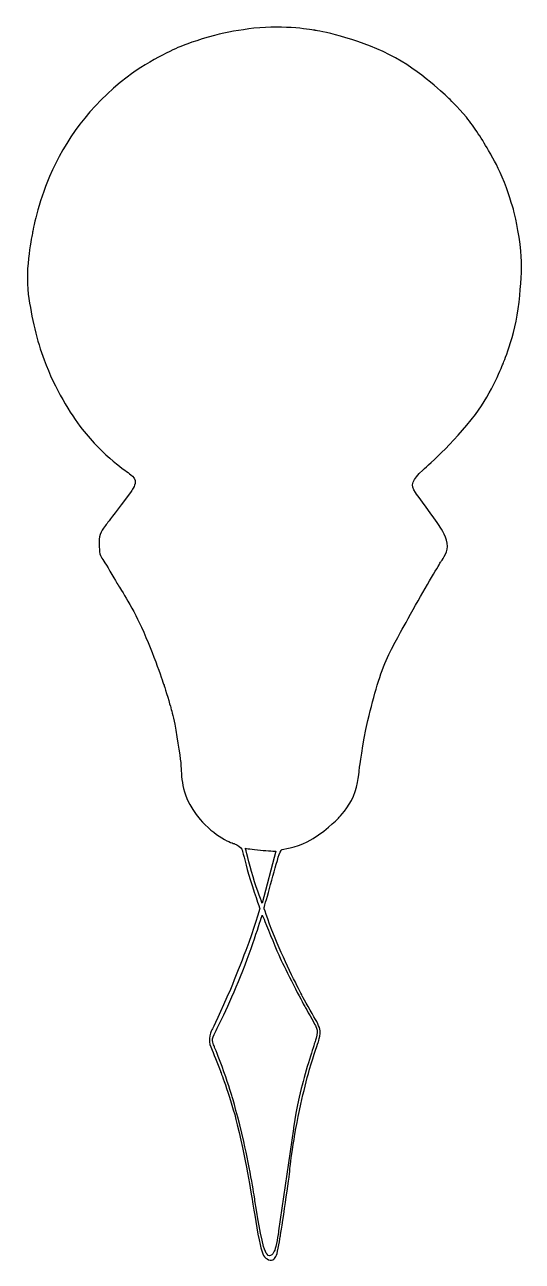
# Model space of a CAD drawing. Header units: centimetres. Extents: x -3.8 to 3.8, y -9.5 to 9.5.
import ezdxf

# ---------------------------------------------------------------- set-up
doc = ezdxf.new("R2010")
doc.units = ezdxf.units.CM
doc.header["$MEASUREMENT"] = 0
doc.layers.add('Camada 1', color=7, linetype='Continuous')

msp = doc.modelspace()

# ---------------------------------------------------------------- linework, layer by layer
at = {"layer": 'Camada 1'}
for points, knots in [([(-2.51221, 1.9089), (-2.4481, 1.99637), (-2.24202, 2.26069), (-2.19479, 2.32893), (-2.19479, 2.32893), (-2.1695, 2.36547), (-2.12436, 2.43865), (-2.13407, 2.49707), (-2.13407, 2.49707), (-2.1428, 2.54811), (-2.20373, 2.58637), (-2.21813, 2.6002), (-2.21813, 2.6002), (-2.23535, 2.61679), (-2.62935, 2.875), (-2.94642, 3.28542), (-2.94642, 3.28542), (-3.12941, 3.52294), (-3.361, 3.89563), (-3.52893, 4.34682), (-3.52893, 4.34682), (-3.6359, 4.63448), (-3.72139, 4.98179), (-3.771, 5.35089), (-3.771, 5.35089), (-3.8259, 5.75848), (-3.70864, 6.27066), (-3.70731, 6.29019), (-3.70731, 6.29019), (-3.70578, 6.31297), (-3.62259, 6.74858), (-3.4454, 7.15302), (-3.4454, 7.15302), (-3.20354, 7.70561), (-2.84423, 8.22377), (-2.25596, 8.67496), (-2.25596, 8.67496), (-1.8983, 8.94931), (-1.44861, 9.13907), (-1.42353, 9.14899), (-1.42353, 9.14899), (-1.40739, 9.15542), (-1.1821, 9.24265), (-0.91659, 9.31266), (-0.91659, 9.31266), (-0.72741, 9.36248), (-0.53146, 9.39577), (-0.31437, 9.42103), (-0.31437, 9.42103), (0.16172, 9.47612), (0.60315, 9.39224), (0.62604, 9.39005), (0.62604, 9.39005), (0.6507, 9.3878), (1.25107, 9.27853), (1.7651, 9.01648), (1.7651, 9.01648), (2.24878, 8.76984), (2.64857, 8.36973), (2.66339, 8.35547), (2.66339, 8.35547), (2.67186, 8.3474), (2.80425, 8.22604), (2.94033, 8.05866), (2.94033, 8.05866), (3.06291, 7.90777), (3.18393, 7.72161), (3.30347, 7.5115), (3.30347, 7.5115), (3.31919, 7.4838), (3.40925, 7.33518), (3.49058, 7.14032), (3.49058, 7.14032), (3.57683, 6.9336), (3.65433, 6.67952), (3.66809, 6.62195), (3.66809, 6.62195), (3.67161, 6.60774), (3.74725, 6.29797), (3.77604, 6.00933), (3.77604, 6.00933), (3.79707, 5.79692), (3.77977, 5.58036), (3.75982, 5.33155), (3.75982, 5.33155), (3.71476, 4.77651), (3.51193, 4.31309), (3.50511, 4.29237), (3.50511, 4.29237), (3.49887, 4.27385), (3.3353, 3.85239), (3.07842, 3.50814), (3.07842, 3.50814), (2.74682, 3.06369), (2.29557, 2.67886), (2.27324, 2.65761), (2.27324, 2.65761), (2.10989, 2.50148), (2.07785, 2.43015), (2.15894, 2.31434), (2.15894, 2.31434), (2.18053, 2.28357), (2.46197, 1.91043), (2.52436, 1.80674), (2.52436, 1.80674), (2.55764, 1.75134), (2.65184, 1.6169), (2.65096, 1.48898), (2.65096, 1.48898), (2.65035, 1.37701), (2.55695, 1.26752), (2.54828, 1.2516), (2.54828, 1.2516), (2.53955, 1.2358), (2.32452, 0.87793), (2.12624, 0.52079), (2.12624, 0.52079), (1.90216, 0.11756), (1.84734, 0.03536), (1.73349, -0.21044), (1.73349, -0.21044), (1.61964, -0.45626), (1.52584, -0.77898), (1.43284, -1.1759), (1.43284, -1.1759), (1.3455, -1.54947), (1.3064, -1.88924), (1.30245, -1.913), (1.30245, -1.913), (1.29816, -1.93811), (1.28949, -2.15237), (1.21159, -2.33557), (1.21159, -2.33557), (1.13703, -2.51139), (0.99352, -2.65627), (0.98085, -2.67109), (0.98085, -2.67109), (0.96572, -2.68853), (0.74532, -2.90863), (0.50172, -3.03653), (0.50172, -3.03653), (0.33162, -3.12562), (0.11093, -3.14763), (0.10643, -3.15813), (0.10643, -3.15813), (0.10415, -3.16334), (0.07754, -3.20785), (0.05878, -3.27172), (0.05878, -3.27172), (-0.01263, -3.51413), (-0.15889, -4.04809), (-0.15889, -4.04809), (-0.15889, -4.04809), (-0.15889, -4.04809), (-0.07708, -4.31482), (0.0409, -4.58768), (0.0409, -4.58768), (0.20394, -4.96519), (0.41939, -5.38511), (0.43076, -5.40416), (0.43076, -5.40416), (0.45023, -5.4371), (0.57324, -5.65935), (0.62864, -5.75288), (0.62864, -5.75288), (0.68404, -5.84657), (0.70672, -5.92192), (0.7028, -5.96709), (0.7028, -5.96709), (0.69835, -6.02125), (0.67579, -6.0834), (0.67251, -6.09541), (0.67251, -6.09541), (0.67095, -6.1012), (0.60554, -6.28853), (0.53882, -6.51798), (0.53882, -6.51798), (0.4909, -6.68329), (0.44698, -6.86236), (0.40513, -7.04979), (0.40513, -7.04979), (0.28911, -7.56705), (0.2349, -8.04502), (0.23532, -8.0655), (0.23532, -8.0655), (0.23588, -8.08354), (0.20241, -8.32813), (0.16915, -8.55575), (0.16915, -8.55575), (0.13142, -8.81203), (0.09327, -9.0543), (0.09142, -9.06663), (0.09142, -9.06663), (0.08803, -9.08989), (0.05152, -9.3156), (0.03102, -9.36397), (0.03102, -9.36397), (0.01041, -9.41249), (-0.01729, -9.4571), (-0.08913, -9.43311), (-0.08913, -9.43311), (-0.16102, -9.40914), (-0.18041, -9.34175), (-0.20875, -9.25039), (-0.20875, -9.25039), (-0.23711, -9.15924), (-0.30493, -8.74051), (-0.32554, -8.61251), (-0.32554, -8.61251), (-0.34615, -8.48445), (-0.41494, -8.02191), (-0.57002, -7.36622), (-0.57002, -7.36622), (-0.66913, -6.94717), (-0.81854, -6.57361), (-0.82767, -6.54548), (-0.82767, -6.54548), (-0.86048, -6.44539), (-0.94501, -6.2506), (-0.96528, -6.20163), (-0.96528, -6.20163), (-0.97531, -6.17689), (-1.00518, -6.11038), (-0.9969, -6.04809), (-0.9969, -6.04809), (-0.98883, -5.98716), (-0.96769, -5.93546), (-0.95832, -5.91561), (-0.95832, -5.91561), (-0.95091, -5.90013), (-0.81743, -5.62708), (-0.67524, -5.29408), (-0.67524, -5.29408), (-0.59346, -5.10281), (-0.51453, -4.89064), (-0.44058, -4.69893), (-0.44058, -4.69893), (-0.31191, -4.36635), (-0.22576, -4.05525), (-0.22576, -4.05525), (-0.22576, -4.05525), (-0.22576, -4.05525), (-0.31889, -3.78569), (-0.39589, -3.52783), (-0.39589, -3.52783), (-0.44934, -3.34789), (-0.49315, -3.15339), (-0.49794, -3.14553), (-0.49794, -3.14553), (-0.50953, -3.12656), (-0.57176, -3.07954), (-0.61071, -3.06441), (-0.61071, -3.06441), (-0.62227, -3.05991), (-0.69456, -3.04348), (-0.80653, -2.97474), (-0.80653, -2.97474), (-0.90554, -2.91402), (-1.03868, -2.80871), (-1.13953, -2.69172), (-1.13953, -2.69172), (-1.31508, -2.48802), (-1.38313, -2.27603), (-1.40245, -2.17486), (-1.40245, -2.17486), (-1.42655, -2.04876), (-1.42938, -1.91586), (-1.43319, -1.85053), (-1.43319, -1.85053), (-1.4356, -1.80888), (-1.4815, -1.47546), (-1.52622, -1.23159), (-1.52622, -1.23159), (-1.54792, -1.113), (-1.58575, -0.9919), (-1.58858, -0.9801), (-1.58858, -0.9801), (-1.59686, -0.94396), (-1.67298, -0.69403), (-1.68835, -0.64778), (-1.68835, -0.64778), (-1.69698, -0.62193), (-1.84744, -0.1632), (-2.03739, 0.25098), (-2.03739, 0.25098), (-2.18884, 0.58147), (-2.38751, 0.88537), (-2.39942, 0.90458), (-2.39942, 0.90458), (-2.42601, 0.94773), (-2.54674, 1.16244), (-2.59677, 1.23737), (-2.59677, 1.23737), (-2.64672, 1.31217), (-2.67649, 1.33815), (-2.68205, 1.44205), (-2.68205, 1.44205), (-2.68771, 1.54595), (-2.69666, 1.65501), (-2.63768, 1.73886), (-2.63768, 1.73886), (-2.57872, 1.82286), (-2.57631, 1.82146), (-2.51221, 1.9089)], [0, 0, 0, 0, 0.01298701, 0.01298701, 0.01298701, 0.01298701, 0.02597403, 0.02597403, 0.02597403, 0.02597403, 0.03896104, 0.03896104, 0.03896104, 0.03896104, 0.05194805, 0.05194805, 0.05194805, 0.05194805, 0.06493506, 0.06493506, 0.06493506, 0.06493506, 0.07792208, 0.07792208, 0.07792208, 0.07792208, 0.09090909, 0.09090909, 0.09090909, 0.09090909, 0.1038961, 0.1038961, 0.1038961, 0.1038961, 0.11688312, 0.11688312, 0.11688312, 0.11688312, 0.12987013, 0.12987013, 0.12987013, 0.12987013, 0.14285714, 0.14285714, 0.14285714, 0.14285714, 0.15584416, 0.15584416, 0.15584416, 0.15584416, 0.16883117, 0.16883117, 0.16883117, 0.16883117, 0.18181818, 0.18181818, 0.18181818, 0.18181818, 0.19480519, 0.19480519, 0.19480519, 0.19480519, 0.20779221, 0.20779221, 0.20779221, 0.20779221, 0.22077922, 0.22077922, 0.22077922, 0.22077922, 0.23376623, 0.23376623, 0.23376623, 0.23376623, 0.24675325, 0.24675325, 0.24675325, 0.24675325, 0.25974026, 0.25974026, 0.25974026, 0.25974026, 0.27272727, 0.27272727, 0.27272727, 0.27272727, 0.28571429, 0.28571429, 0.28571429, 0.28571429, 0.2987013, 0.2987013, 0.2987013, 0.2987013, 0.31168831, 0.31168831, 0.31168831, 0.31168831, 0.32467532, 0.32467532, 0.32467532, 0.32467532, 0.33766234, 0.33766234, 0.33766234, 0.33766234, 0.35064935, 0.35064935, 0.35064935, 0.35064935, 0.36363636, 0.36363636, 0.36363636, 0.36363636, 0.37662338, 0.37662338, 0.37662338, 0.37662338, 0.38961039, 0.38961039, 0.38961039, 0.38961039, 0.4025974, 0.4025974, 0.4025974, 0.4025974, 0.41558442, 0.41558442, 0.41558442, 0.41558442, 0.42857143, 0.42857143, 0.42857143, 0.42857143, 0.44155844, 0.44155844, 0.44155844, 0.44155844, 0.45454545, 0.45454545, 0.45454545, 0.45454545, 0.46753247, 0.46753247, 0.46753247, 0.46753247, 0.48051948, 0.48051948, 0.48051948, 0.48051948, 0.49350649, 0.49350649, 0.49350649, 0.49350649, 0.50649351, 0.50649351, 0.50649351, 0.50649351, 0.51948052, 0.51948052, 0.51948052, 0.51948052, 0.53246753, 0.53246753, 0.53246753, 0.53246753, 0.54545455, 0.54545455, 0.54545455, 0.54545455, 0.55844156, 0.55844156, 0.55844156, 0.55844156, 0.57142857, 0.57142857, 0.57142857, 0.57142857, 0.58441558, 0.58441558, 0.58441558, 0.58441558, 0.5974026, 0.5974026, 0.5974026, 0.5974026, 0.61038961, 0.61038961, 0.61038961, 0.61038961, 0.62337662, 0.62337662, 0.62337662, 0.62337662, 0.63636364, 0.63636364, 0.63636364, 0.63636364, 0.64935065, 0.64935065, 0.64935065, 0.64935065, 0.66233766, 0.66233766, 0.66233766, 0.66233766, 0.67532468, 0.67532468, 0.67532468, 0.67532468, 0.68831169, 0.68831169, 0.68831169, 0.68831169, 0.7012987, 0.7012987, 0.7012987, 0.7012987, 0.71428571, 0.71428571, 0.71428571, 0.71428571, 0.72727273, 0.72727273, 0.72727273, 0.72727273, 0.74025974, 0.74025974, 0.74025974, 0.74025974, 0.75324675, 0.75324675, 0.75324675, 0.75324675, 0.76623377, 0.76623377, 0.76623377, 0.76623377, 0.77922078, 0.77922078, 0.77922078, 0.77922078, 0.79220779, 0.79220779, 0.79220779, 0.79220779, 0.80519481, 0.80519481, 0.80519481, 0.80519481, 0.81818182, 0.81818182, 0.81818182, 0.81818182, 0.83116883, 0.83116883, 0.83116883, 0.83116883, 0.84415584, 0.84415584, 0.84415584, 0.84415584, 0.85714286, 0.85714286, 0.85714286, 0.85714286, 0.87012987, 0.87012987, 0.87012987, 0.87012987, 0.88311688, 0.88311688, 0.88311688, 0.88311688, 0.8961039, 0.8961039, 0.8961039, 0.8961039, 0.90909091, 0.90909091, 0.90909091, 0.90909091, 0.92207792, 0.92207792, 0.92207792, 0.92207792, 0.93506494, 0.93506494, 0.93506494, 0.93506494, 0.94805195, 0.94805195, 0.94805195, 0.94805195, 0.96103896, 0.96103896, 0.96103896, 0.96103896, 0.97402597, 0.97402597, 0.97402597, 0.97402597, 1, 1, 1, 1]), ([(-0.32841, -3.56943), (-0.26298, -3.7838), (-0.18784, -3.97527), (-0.18784, -3.97527), (-0.18784, -3.97527), (-0.18784, -3.97527), (0.02295, -3.17819), (0.02295, -3.17819), (0.02295, -3.17819), (0.02295, -3.17819), (-0.10474, -3.17218), (-0.21594, -3.16168), (-0.21594, -3.16168), (-0.33786, -3.15028), (-0.44441, -3.13411), (-0.44441, -3.13411), (-0.44441, -3.13411), (-0.44441, -3.13411), (-0.39131, -3.36313), (-0.32841, -3.56943)], [0, 0, 0, 0, 0.16666667, 0.16666667, 0.16666667, 0.16666667, 0.33333333, 0.33333333, 0.33333333, 0.33333333, 0.5, 0.5, 0.5, 0.5, 0.66666667, 0.66666667, 0.66666667, 0.66666667, 1, 1, 1, 1]), ([(-0.18808, -4.15802), (-0.18808, -4.15802), (-0.32963, -4.62223), (-0.51936, -5.09636), (-0.51936, -5.09636), (-0.68663, -5.51464), (-0.90298, -5.94655), (-0.92555, -5.98732), (-0.92555, -5.98732), (-0.97362, -6.07413), (-0.93089, -6.14499), (-0.92087, -6.17258), (-0.92087, -6.17258), (-0.91695, -6.18338), (-0.85282, -6.338), (-0.80212, -6.4751), (-0.80212, -6.4751), (-0.72351, -6.68806), (-0.65821, -6.8973), (-0.65305, -6.9192), (-0.65305, -6.9192), (-0.64935, -6.93521), (-0.54682, -7.27644), (-0.46998, -7.62299), (-0.46998, -7.62299), (-0.37402, -8.05455), (-0.29985, -8.50971), (-0.29866, -8.52956), (-0.29866, -8.52956), (-0.29699, -8.55758), (-0.22537, -9.00359), (-0.1655, -9.22983), (-0.1655, -9.22983), (-0.14841, -9.29455), (-0.12594, -9.3304), (-0.11393, -9.34683), (-0.11393, -9.34683), (-0.0603, -9.42068), (-0.01439, -9.32632), (0.00447, -9.28632), (0.00447, -9.28632), (0.02347, -9.24642), (0.05837, -9.02944), (0.06368, -8.99144), (0.06368, -8.99144), (0.06368, -8.99144), (0.28995, -7.43095), (0.28995, -7.43095), (0.28995, -7.43095), (0.29289, -7.41317), (0.32244, -7.17536), (0.41034, -6.81399), (0.41034, -6.81399), (0.48098, -6.52361), (0.60216, -6.15417), (0.6232, -6.09332), (0.6232, -6.09332), (0.62812, -6.07956), (0.65463, -6.0104), (0.65622, -5.9492), (0.65622, -5.9492), (0.6572, -5.9074), (0.63463, -5.86109), (0.62722, -5.84667), (0.62722, -5.84667), (0.60902, -5.81132), (0.48252, -5.58399), (0.46397, -5.55491), (0.46397, -5.55491), (0.43368, -5.50699), (0.15737, -4.96957), (0.08951, -4.81863), (0.08951, -4.81863), (0.03715, -4.70232), (-0.08517, -4.40085), (-0.14536, -4.25488), (-0.14536, -4.25488), (-0.16321, -4.21144), (-0.18808, -4.15802), (-0.18808, -4.15802)], [0, 0, 0, 0, 0.04761905, 0.04761905, 0.04761905, 0.04761905, 0.0952381, 0.0952381, 0.0952381, 0.0952381, 0.14285714, 0.14285714, 0.14285714, 0.14285714, 0.19047619, 0.19047619, 0.19047619, 0.19047619, 0.23809524, 0.23809524, 0.23809524, 0.23809524, 0.28571429, 0.28571429, 0.28571429, 0.28571429, 0.33333333, 0.33333333, 0.33333333, 0.33333333, 0.38095238, 0.38095238, 0.38095238, 0.38095238, 0.42857143, 0.42857143, 0.42857143, 0.42857143, 0.47619048, 0.47619048, 0.47619048, 0.47619048, 0.52380952, 0.52380952, 0.52380952, 0.52380952, 0.57142857, 0.57142857, 0.57142857, 0.57142857, 0.61904762, 0.61904762, 0.61904762, 0.61904762, 0.66666667, 0.66666667, 0.66666667, 0.66666667, 0.71428571, 0.71428571, 0.71428571, 0.71428571, 0.76190476, 0.76190476, 0.76190476, 0.76190476, 0.80952381, 0.80952381, 0.80952381, 0.80952381, 0.85714286, 0.85714286, 0.85714286, 0.85714286, 0.9047619, 0.9047619, 0.9047619, 0.9047619, 1, 1, 1, 1])]:
    msp.add_open_spline(points, degree=3, knots=knots, dxfattribs=at)

doc.saveas('drawing.dxf')
